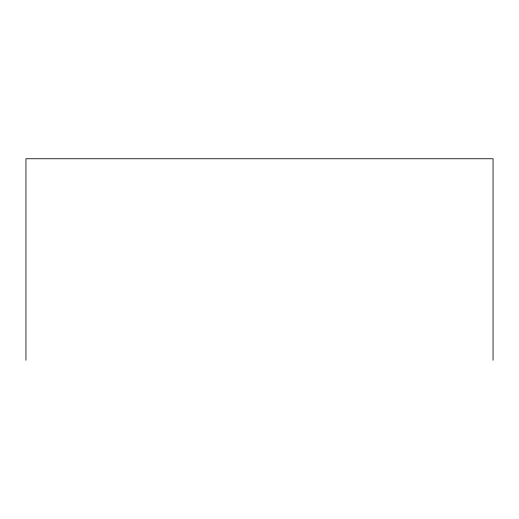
<?xml version="1.0" encoding="UTF-8"?>
<svg xmlns="http://www.w3.org/2000/svg" width="519" height="519" viewBox="0 0 519 519"><rect width="100%" height="100%" fill="white"/><g stroke="black" fill="none" stroke-linecap="round" stroke-linejoin="round"><path stroke-width="0.78" d="M493.05 360.251L493.05 158.749L25.95 158.749L25.95 360.251"/></g></svg>
